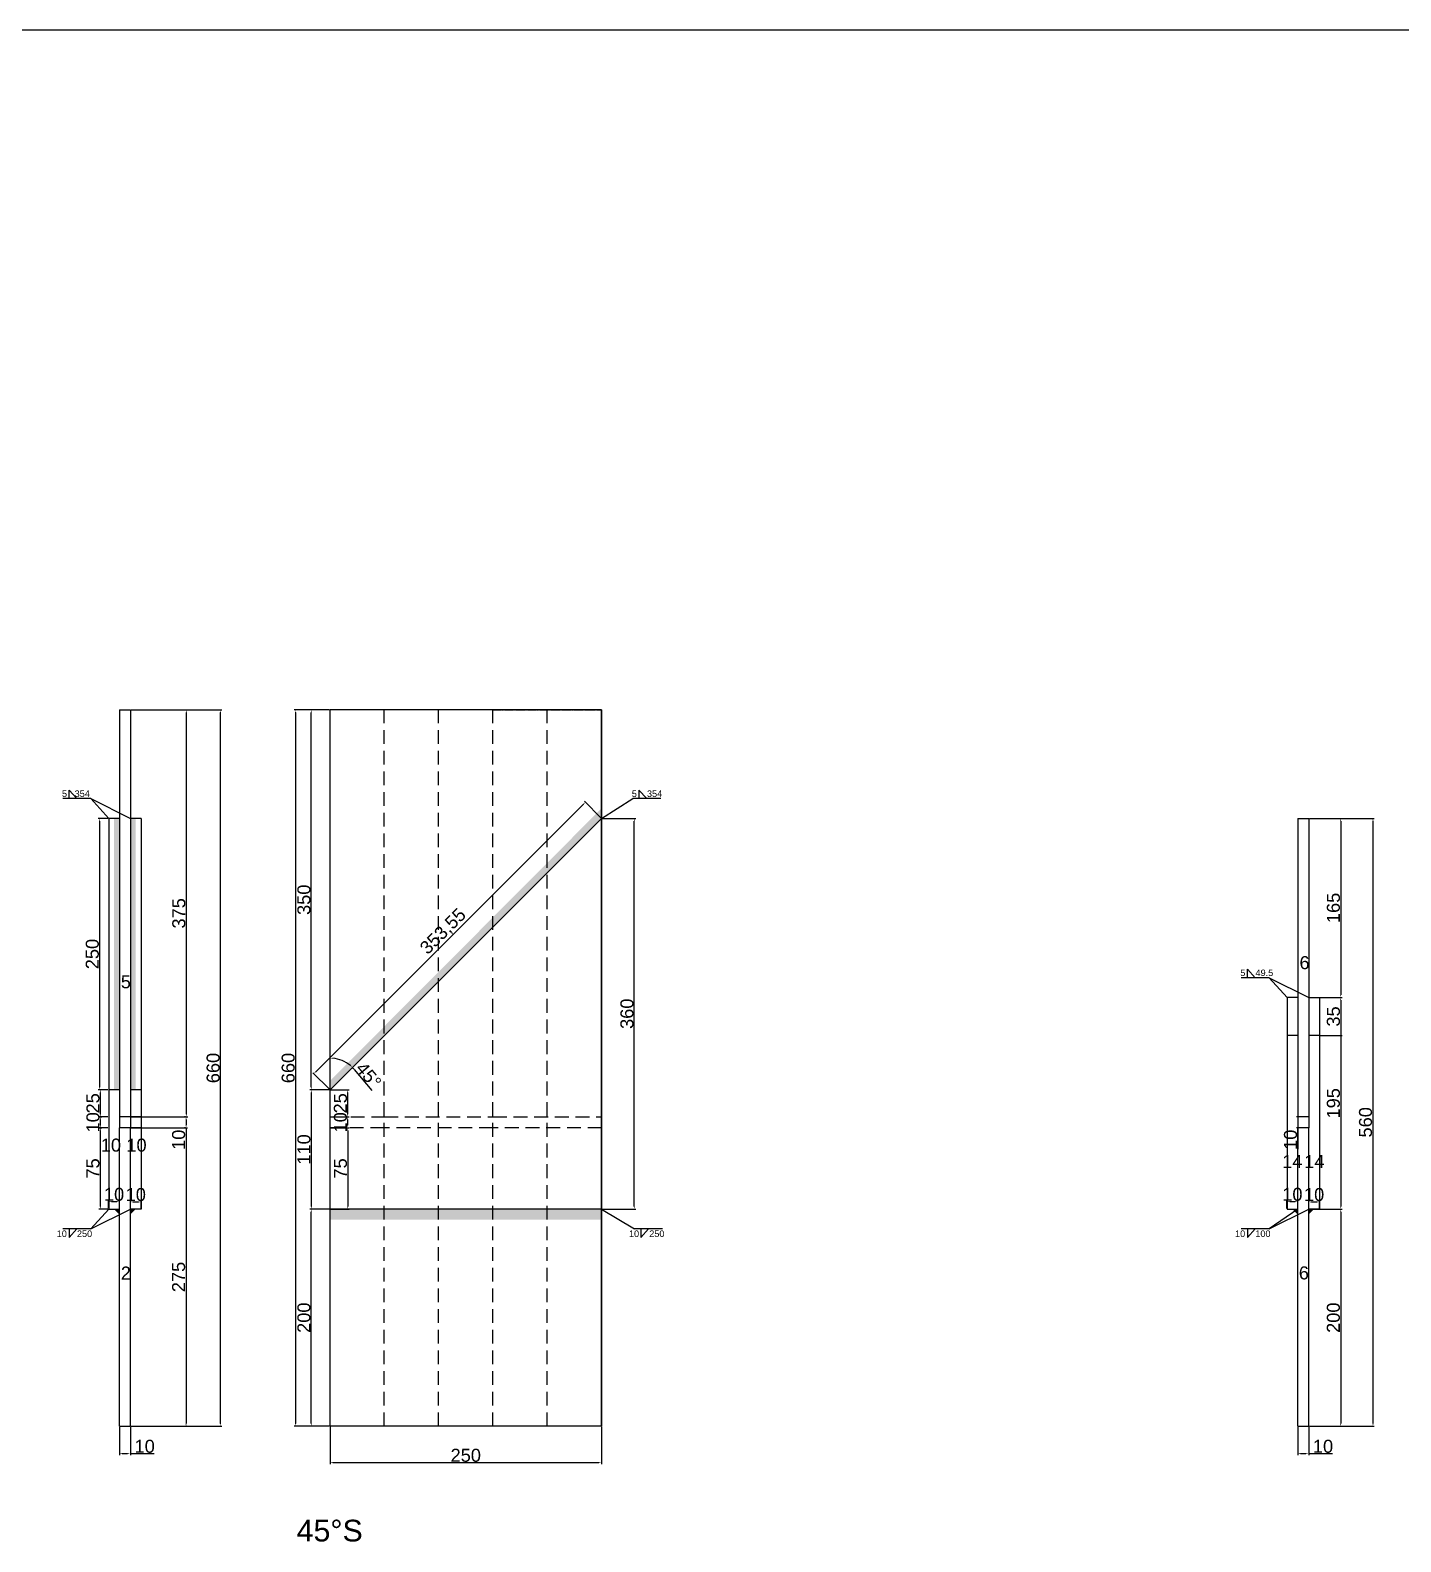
# Model space of a CAD drawing. Header units: millimetres. Extents: x 1455 to 24185, y -7314 to 4772.
# Drawn here: x 4920 to 6182, y -3104 to -1711 of the extents above; entities that cross this region are included whole.
import ezdxf

# ---------------------------------------------------------------- set-up
doc = ezdxf.new("R2010")
doc.units = ezdxf.units.MM
doc.linetypes.add('DASHED', pattern=[19.05, 12.7, -6.35])
doc.linetypes.add('JIS_09_08', pattern=[10.75, 8, -0.55, 0.55, -0.55, 0.55, -0.55])
for name, color, linetype in [('尺寸标注', 6, 'Continuous'), ('标号', 4, 'Continuous'), ('焊缝', 250, 'Continuous')]:
    doc.layers.add(name, color=color, linetype=linetype)
doc.styles.get("Standard").update_dxf_attribs({"font": 'arial.ttf'})
doc.dimstyles.new('ISO-25-JHF', dxfattribs={"dimtxt": 12, "dimasz": 2.5, "dimexe": 1.25, "dimexo": 0.625, "dimtad": 1, "dimtxsty": 'Standard', "dimcen": 2.5, "dimadec": 0, "dimazin": 0, "dimtfac": 1, "dimtmove": 0, "dimatfit": 3, "dimfxl": 1, "dimarcsym": 0})

# ---------------------------------------------------------------- blocks, each defined once
blk = doc.blocks.new('*D369')
at = {"layer": 'Defpoints', "color": 0, "transparency": 16777216}
for p in [(5002, -2997.4), (5012, -2997.4), (5012, -3022.6)]:
    blk.add_point(p, dxfattribs=at)
at = {"layer": '尺寸标注', "color": 0, "lineweight": -2, "transparency": 16777216}
for p, q in [((5002, -2998), (5002, -3023.9)), ((5012, -2998), (5012, -3023.9)), ((5004.5, -3022.6), (5009.5, -3022.6)), ((5012, -3022.6), (5033.8, -3022.6))]:
    blk.add_line(p, q, dxfattribs=at)
at = {"layer": '尺寸标注', "color": 0, "transparency": 16777216}
for points in [[(5004.5, -3022.2), (5004.5, -3023), (5002, -3022.6)], [(5009.5, -3022.2), (5009.5, -3023), (5012, -3022.6)]]:
    blk.add_solid(points, dxfattribs=at)
at = {"layer": '尺寸标注', "color": 0, "transparency": 16777216, "insert": (5025.2, -3015.9), "char_height": 12, "attachment_point": 5}
blk.add_mtext('10', dxfattribs=at)
blk = doc.blocks.new('*D370')
at = {"layer": 'Defpoints', "color": 0, "transparency": 16777216}
for p in [(4992, -2797.4), (5002, -2790.5), (5002, -2797.4)]:
    blk.add_point(p, dxfattribs=at)
at = {"layer": '尺寸标注', "color": 0, "lineweight": -2, "transparency": 16777216}
for p, q in [((4992, -2796.8), (4992, -2789.3)), ((4994.5, -2790.5), (4999.5, -2790.5)), ((5002, -2796.8), (5002, -2789.3))]:
    blk.add_line(p, q, dxfattribs=at)
at = {"layer": '尺寸标注', "color": 0, "transparency": 16777216}
for points in [[(4994.5, -2790.1), (4994.5, -2790.9), (4992, -2790.5)], [(4999.5, -2790.1), (4999.5, -2790.9), (5002, -2790.5)]]:
    blk.add_solid(points, dxfattribs=at)
at = {"layer": '尺寸标注', "color": 0, "transparency": 16777216, "insert": (4997, -2783.8), "char_height": 12, "attachment_point": 5}
blk.add_mtext('10', dxfattribs=at)
blk = doc.blocks.new('*D371')
at = {"layer": 'Defpoints', "color": 0, "transparency": 16777216}
for p in [(5012, -2797.4), (5022, -2790.7), (5022, -2797.4)]:
    blk.add_point(p, dxfattribs=at)
at = {"layer": '尺寸标注', "color": 0, "lineweight": -2, "transparency": 16777216}
for p, q in [((5012, -2796.8), (5012, -2789.5)), ((5014.5, -2790.7), (5019.5, -2790.7)), ((5022, -2796.8), (5022, -2789.5))]:
    blk.add_line(p, q, dxfattribs=at)
at = {"layer": '尺寸标注', "color": 0, "transparency": 16777216}
for points in [[(5014.5, -2790.3), (5014.5, -2791.2), (5012, -2790.7)], [(5019.5, -2790.3), (5019.5, -2791.2), (5022, -2790.7)]]:
    blk.add_solid(points, dxfattribs=at)
at = {"layer": '尺寸标注', "color": 0, "transparency": 16777216, "insert": (5017, -2784), "char_height": 12, "attachment_point": 5}
blk.add_mtext('10', dxfattribs=at)
blk = doc.blocks.new('*D275')
at = {"layer": 'Defpoints', "color": 0, "transparency": 16777216}
for p in [(5012, -2337.4), (5012, -2712.4), (5063.5, -2712.4)]:
    blk.add_point(p, dxfattribs=at)
at = {"layer": '尺寸标注', "color": 0, "lineweight": -2, "transparency": 16777216}
for p, q in [((5012.7, -2337.4), (5064.8, -2337.4)), ((5063.5, -2339.9), (5063.5, -2709.9)), ((5012.7, -2712.4), (5064.8, -2712.4))]:
    blk.add_line(p, q, dxfattribs=at)
at = {"layer": '尺寸标注', "color": 0, "transparency": 16777216}
for points in [[(5063.1, -2339.9), (5063.9, -2339.9), (5063.5, -2337.4)], [(5063.1, -2709.9), (5063.9, -2709.9), (5063.5, -2712.4)]]:
    blk.add_solid(points, dxfattribs=at)
at = {"layer": '尺寸标注', "color": 0, "transparency": 16777216, "insert": (5056.7, -2524.9), "char_height": 12, "attachment_point": 5, "rotation": 90}
blk.add_mtext('375', dxfattribs=at)
blk = doc.blocks.new('*D276')
at = {"layer": 'Defpoints', "color": 0, "transparency": 16777216}
for p in [(5063.5, -2712.4), (5063.3, -2722.4), (5063.5, -2722.4)]:
    blk.add_point(p, dxfattribs=at)
at = {"layer": '尺寸标注', "color": 0, "lineweight": -2, "transparency": 16777216}
for p, q in [((5062.9, -2712.4), (5062, -2712.4)), ((5063.3, -2714.9), (5063.3, -2719.9)), ((5062.9, -2722.4), (5062, -2722.4)), ((5063.3, -2722.4), (5063.3, -2742.2))]:
    blk.add_line(p, q, dxfattribs=at)
at = {"layer": '尺寸标注', "color": 0, "transparency": 16777216}
for points in [[(5062.9, -2714.9), (5063.7, -2714.9), (5063.3, -2712.4)], [(5062.9, -2719.9), (5063.7, -2719.9), (5063.3, -2722.4)]]:
    blk.add_solid(points, dxfattribs=at)
at = {"layer": '尺寸标注', "color": 0, "transparency": 16777216, "insert": (5056.5, -2733.5), "char_height": 12, "attachment_point": 5, "rotation": 90}
blk.add_mtext('10', dxfattribs=at)
blk = doc.blocks.new('*D372')
at = {"layer": 'Defpoints', "color": 0, "transparency": 16777216}
for p in [(5012, -2337.4), (5095, -2337.4), (5012, -2997.4)]:
    blk.add_point(p, dxfattribs=at)
at = {"layer": '尺寸标注', "color": 0, "lineweight": -2, "transparency": 16777216}
for p, q in [((5012.7, -2337.4), (5096.3, -2337.4)), ((5095, -2994.9), (5095, -2339.9)), ((5012.7, -2997.4), (5096.3, -2997.4))]:
    blk.add_line(p, q, dxfattribs=at)
at = {"layer": '尺寸标注', "color": 0, "transparency": 16777216}
for points in [[(5094.6, -2339.9), (5095.4, -2339.9), (5095, -2337.4)], [(5094.6, -2994.9), (5095.4, -2994.9), (5095, -2997.4)]]:
    blk.add_solid(points, dxfattribs=at)
at = {"layer": '尺寸标注', "color": 0, "transparency": 16777216, "insert": (5088.3, -2667.4), "char_height": 12, "attachment_point": 5, "rotation": 90}
blk.add_mtext('660', dxfattribs=at)
blk = doc.blocks.new('*D373')
at = {"layer": 'Defpoints', "color": 0, "transparency": 16777216}
for p in [(5012, -2722.4), (5012, -2997.4), (5063.3, -2997.4)]:
    blk.add_point(p, dxfattribs=at)
at = {"layer": '尺寸标注', "color": 0, "lineweight": -2, "transparency": 16777216}
for p, q in [((5012.7, -2722.4), (5064.5, -2722.4)), ((5063.3, -2724.9), (5063.3, -2994.9)), ((5012.7, -2997.4), (5064.5, -2997.4))]:
    blk.add_line(p, q, dxfattribs=at)
at = {"layer": '尺寸标注', "color": 0, "transparency": 16777216}
for points in [[(5062.8, -2724.9), (5063.7, -2724.9), (5063.3, -2722.4)], [(5062.8, -2994.9), (5063.7, -2994.9), (5063.3, -2997.4)]]:
    blk.add_solid(points, dxfattribs=at)
at = {"layer": '尺寸标注', "color": 0, "transparency": 16777216, "insert": (5056.5, -2859.9), "char_height": 12, "attachment_point": 5, "rotation": 90}
blk.add_mtext('275', dxfattribs=at)
blk = doc.blocks.new('*D374')
at = {"layer": 'Defpoints', "color": 0, "transparency": 16777216}
for p in [(4984.4, -2722.4), (4992, -2722.4), (4992, -2797.4)]:
    blk.add_point(p, dxfattribs=at)
at = {"layer": '尺寸标注', "color": 0, "lineweight": -2, "transparency": 16777216}
for p, q in [((4991.4, -2722.4), (4983.1, -2722.4)), ((4984.4, -2794.9), (4984.4, -2724.9)), ((4991.4, -2797.4), (4983.1, -2797.4))]:
    blk.add_line(p, q, dxfattribs=at)
at = {"layer": '尺寸标注', "color": 0, "transparency": 16777216}
for points in [[(4983.9, -2724.9), (4984.8, -2724.9), (4984.4, -2722.4)], [(4983.9, -2794.9), (4984.8, -2794.9), (4984.4, -2797.4)]]:
    blk.add_solid(points, dxfattribs=at)
at = {"layer": '尺寸标注', "color": 0, "transparency": 16777216, "insert": (4977.6, -2759.9), "char_height": 12, "attachment_point": 5, "rotation": 90}
blk.add_mtext('75', dxfattribs=at)
blk = doc.blocks.new('*D375')
at = {"layer": 'Defpoints', "color": 0, "transparency": 16777216}
for p in [(4984.4, -2687.4), (4992, -2687.4), (4992, -2712.4)]:
    blk.add_point(p, dxfattribs=at)
at = {"layer": '尺寸标注', "color": 0, "lineweight": -2, "transparency": 16777216}
for p, q in [((4991.4, -2687.4), (4983.1, -2687.4)), ((4984.4, -2709.9), (4984.4, -2689.9)), ((4991.4, -2712.4), (4983.1, -2712.4))]:
    blk.add_line(p, q, dxfattribs=at)
at = {"layer": '尺寸标注', "color": 0, "transparency": 16777216}
for points in [[(4983.9, -2689.9), (4984.8, -2689.9), (4984.4, -2687.4)], [(4983.9, -2709.9), (4984.8, -2709.9), (4984.4, -2712.4)]]:
    blk.add_solid(points, dxfattribs=at)
at = {"layer": '尺寸标注', "color": 0, "transparency": 16777216, "insert": (4977.6, -2699.9), "char_height": 12, "attachment_point": 5, "rotation": 90}
blk.add_mtext('25', dxfattribs=at)
blk = doc.blocks.new('*D277')
at = {"layer": 'Defpoints', "color": 0, "transparency": 16777216}
for p in [(4982, -2712.4), (4984.4, -2712.4), (4982, -2722.4)]:
    blk.add_point(p, dxfattribs=at)
at = {"layer": '尺寸标注', "color": 0, "lineweight": -2, "transparency": 16777216}
for p, q in [((4982.7, -2712.4), (4985.6, -2712.4)), ((4984.4, -2719.9), (4984.4, -2714.9)), ((4982.7, -2722.4), (4985.6, -2722.4))]:
    blk.add_line(p, q, dxfattribs=at)
at = {"layer": '尺寸标注', "color": 0, "transparency": 16777216}
for points in [[(4983.9, -2714.9), (4984.8, -2714.9), (4984.4, -2712.4)], [(4983.9, -2719.9), (4984.8, -2719.9), (4984.4, -2722.4)]]:
    blk.add_solid(points, dxfattribs=at)
at = {"layer": '尺寸标注', "color": 0, "transparency": 16777216, "insert": (4977.6, -2717.4), "char_height": 12, "attachment_point": 5, "rotation": 90}
blk.add_mtext('10', dxfattribs=at)
blk = doc.blocks.new('*D278')
at = {"layer": 'Defpoints', "color": 0, "transparency": 16777216}
for p in [(5195.9, -2387.4), (5295.9, -2587.4), (5203.4, -2659.3), (5195.9, -2687.4), (5195.9, -3047.4)]:
    blk.add_point(p, dxfattribs=at)
at = {"layer": '尺寸标注', "color": 0, "lineweight": -2, "transparency": 16777216}
blk.add_line((5218.2, -2668.7), (5234.4, -2688), dxfattribs=at)
for start, end in [(49.922, 85.078), (40.078, 45)]:
    blk.add_arc((5195.9, -2687.4), 29.1, start, end, dxfattribs=at)
at = {"layer": '尺寸标注', "color": 0, "transparency": 16777216}
for points in [[(5198.4, -2658.8), (5198.4, -2658), (5195.9, -2658.3)], [(5214.9, -2664.8), (5214.4, -2665.4), (5216.5, -2666.8)]]:
    blk.add_solid(points, dxfattribs=at)
at = {"layer": '尺寸标注', "color": 0, "transparency": 16777216, "insert": (5231.4, -2674), "char_height": 12, "attachment_point": 5, "rotation": 310.078}
blk.add_mtext('45°', dxfattribs=at)
blk = doc.blocks.new('*D279')
at = {"layer": 'Defpoints', "color": 0, "transparency": 16777216}
for p in [(5195.9, -2997.4), (5445.9, -2997.4), (5445.9, -3030.9)]:
    blk.add_point(p, dxfattribs=at)
at = {"layer": '尺寸标注', "color": 0, "lineweight": -2, "transparency": 16777216}
for p, q in [((5195.9, -2998), (5195.9, -3032.2)), ((5445.9, -2998), (5445.9, -3032.2)), ((5198.4, -3030.9), (5443.4, -3030.9))]:
    blk.add_line(p, q, dxfattribs=at)
at = {"layer": '尺寸标注', "color": 0, "transparency": 16777216}
for points in [[(5198.4, -3030.5), (5198.4, -3031.3), (5195.9, -3030.9)], [(5443.4, -3030.5), (5443.4, -3031.3), (5445.9, -3030.9)]]:
    blk.add_solid(points, dxfattribs=at)
at = {"layer": '尺寸标注', "color": 0, "transparency": 16777216, "insert": (5320.9, -3024.2), "char_height": 12, "attachment_point": 5}
blk.add_mtext('250', dxfattribs=at)
blk = doc.blocks.new('*D376')
at = {"layer": 'Defpoints', "color": 0, "transparency": 16777216}
for p in [(5195.9, -2337.4), (5164.1, -2997.4), (5195.9, -2997.4)]:
    blk.add_point(p, dxfattribs=at)
at = {"layer": '尺寸标注', "color": 0, "lineweight": -2, "transparency": 16777216}
for p, q in [((5195.3, -2337.4), (5162.9, -2337.4)), ((5164.1, -2339.9), (5164.1, -2994.9)), ((5195.3, -2997.4), (5162.9, -2997.4))]:
    blk.add_line(p, q, dxfattribs=at)
at = {"layer": '尺寸标注', "color": 0, "transparency": 16777216}
for points in [[(5163.7, -2339.9), (5164.5, -2339.9), (5164.1, -2337.4)], [(5163.7, -2994.9), (5164.5, -2994.9), (5164.1, -2997.4)]]:
    blk.add_solid(points, dxfattribs=at)
at = {"layer": '尺寸标注', "color": 0, "transparency": 16777216, "insert": (5157.4, -2667.4), "char_height": 12, "attachment_point": 5, "rotation": 90}
blk.add_mtext('660', dxfattribs=at)
blk = doc.blocks.new('*D377')
at = {"layer": 'Defpoints', "color": 0, "transparency": 16777216}
for p in [(5445.9, -2437.4), (5476.1, -2437.4), (5445.9, -2797.4)]:
    blk.add_point(p, dxfattribs=at)
at = {"layer": '尺寸标注', "color": 0, "lineweight": -2, "transparency": 16777216}
for p, q in [((5446.5, -2437.4), (5477.4, -2437.4)), ((5476.1, -2794.9), (5476.1, -2439.9)), ((5446.5, -2797.4), (5477.4, -2797.4))]:
    blk.add_line(p, q, dxfattribs=at)
at = {"layer": '尺寸标注', "color": 0, "transparency": 16777216}
for points in [[(5475.7, -2439.9), (5476.5, -2439.9), (5476.1, -2437.4)], [(5475.7, -2794.9), (5476.5, -2794.9), (5476.1, -2797.4)]]:
    blk.add_solid(points, dxfattribs=at)
at = {"layer": '尺寸标注', "color": 0, "transparency": 16777216, "insert": (5469.4, -2617.4), "char_height": 12, "attachment_point": 5, "rotation": 90}
blk.add_mtext('360', dxfattribs=at)
blk = doc.blocks.new('*D378')
at = {"layer": 'Defpoints', "color": 0, "transparency": 16777216}
for p in [(5195.9, -2687.4), (5178.6, -2797.4), (5195.9, -2797.4)]:
    blk.add_point(p, dxfattribs=at)
at = {"layer": '尺寸标注', "color": 0, "lineweight": -2, "transparency": 16777216}
for p, q in [((5195.3, -2687.4), (5177.4, -2687.4)), ((5178.6, -2689.9), (5178.6, -2794.9)), ((5195.3, -2797.4), (5177.4, -2797.4))]:
    blk.add_line(p, q, dxfattribs=at)
at = {"layer": '尺寸标注', "color": 0, "transparency": 16777216}
for points in [[(5178.2, -2689.9), (5179, -2689.9), (5178.6, -2687.4)], [(5178.2, -2794.9), (5179, -2794.9), (5178.6, -2797.4)]]:
    blk.add_solid(points, dxfattribs=at)
at = {"layer": '尺寸标注', "color": 0, "transparency": 16777216, "insert": (5171.9, -2742.4), "char_height": 12, "attachment_point": 5, "rotation": 90}
blk.add_mtext('110', dxfattribs=at)
blk = doc.blocks.new('*D379')
at = {"layer": 'Defpoints', "color": 0, "transparency": 16777216}
for p in [(5195.9, -2722.4), (5195.9, -2797.4), (5212.2, -2797.4)]:
    blk.add_point(p, dxfattribs=at)
at = {"layer": '尺寸标注', "color": 0, "lineweight": -2, "transparency": 16777216}
for p, q in [((5196.5, -2722.4), (5213.5, -2722.4)), ((5212.2, -2724.9), (5212.2, -2794.9)), ((5196.5, -2797.4), (5213.5, -2797.4))]:
    blk.add_line(p, q, dxfattribs=at)
at = {"layer": '尺寸标注', "color": 0, "transparency": 16777216}
for points in [[(5211.8, -2724.9), (5212.6, -2724.9), (5212.2, -2722.4)], [(5211.8, -2794.9), (5212.6, -2794.9), (5212.2, -2797.4)]]:
    blk.add_solid(points, dxfattribs=at)
at = {"layer": '尺寸标注', "color": 0, "transparency": 16777216, "insert": (5205.5, -2759.9), "char_height": 12, "attachment_point": 5, "rotation": 90}
blk.add_mtext('75', dxfattribs=at)
blk = doc.blocks.new('*D380')
at = {"layer": 'Defpoints', "color": 0, "transparency": 16777216}
for p in [(5195.9, -2712.4), (5212.2, -2712.4), (5195.9, -2722.4)]:
    blk.add_point(p, dxfattribs=at)
at = {"layer": '尺寸标注', "color": 0, "lineweight": -2, "transparency": 16777216}
for p, q in [((5196.5, -2712.4), (5213.5, -2712.4)), ((5212.2, -2719.9), (5212.2, -2714.9)), ((5196.5, -2722.4), (5213.5, -2722.4))]:
    blk.add_line(p, q, dxfattribs=at)
at = {"layer": '尺寸标注', "color": 0, "transparency": 16777216}
for points in [[(5211.8, -2714.9), (5212.6, -2714.9), (5212.2, -2712.4)], [(5211.8, -2719.9), (5212.6, -2719.9), (5212.2, -2722.4)]]:
    blk.add_solid(points, dxfattribs=at)
at = {"layer": '尺寸标注', "color": 0, "transparency": 16777216, "insert": (5205.5, -2717.4), "char_height": 12, "attachment_point": 5, "rotation": 90}
blk.add_mtext('10', dxfattribs=at)
blk = doc.blocks.new('*D280')
at = {"layer": 'Defpoints', "color": 0, "transparency": 16777216}
for p in [(5195.9, -2687.4), (5212.2, -2687.4), (5195.9, -2712.4)]:
    blk.add_point(p, dxfattribs=at)
at = {"layer": '尺寸标注', "color": 0, "lineweight": -2, "transparency": 16777216}
for p, q in [((5196.5, -2687.4), (5213.5, -2687.4)), ((5212.2, -2709.9), (5212.2, -2689.9)), ((5196.5, -2712.4), (5213.5, -2712.4))]:
    blk.add_line(p, q, dxfattribs=at)
at = {"layer": '尺寸标注', "color": 0, "transparency": 16777216}
for points in [[(5211.8, -2689.9), (5212.6, -2689.9), (5212.2, -2687.4)], [(5211.8, -2709.9), (5212.6, -2709.9), (5212.2, -2712.4)]]:
    blk.add_solid(points, dxfattribs=at)
at = {"layer": '尺寸标注', "color": 0, "transparency": 16777216, "insert": (5205.5, -2699.9), "char_height": 12, "attachment_point": 5, "rotation": 90}
blk.add_mtext('25', dxfattribs=at)
blk = doc.blocks.new('*D381')
at = {"layer": 'Defpoints', "color": 0, "transparency": 16777216}
for p in [(5178.6, -2797.4), (5195.9, -2797.4), (5195.9, -2997.4)]:
    blk.add_point(p, dxfattribs=at)
at = {"layer": '尺寸标注', "color": 0, "lineweight": -2, "transparency": 16777216}
for p, q in [((5195.3, -2797.4), (5177.4, -2797.4)), ((5178.6, -2994.9), (5178.6, -2799.9)), ((5195.3, -2997.4), (5177.4, -2997.4))]:
    blk.add_line(p, q, dxfattribs=at)
at = {"layer": '尺寸标注', "color": 0, "transparency": 16777216}
for points in [[(5178.2, -2799.9), (5179, -2799.9), (5178.6, -2797.4)], [(5178.2, -2994.9), (5179, -2994.9), (5178.6, -2997.4)]]:
    blk.add_solid(points, dxfattribs=at)
at = {"layer": '尺寸标注', "color": 0, "transparency": 16777216, "insert": (5171.9, -2897.4), "char_height": 12, "attachment_point": 5, "rotation": 90}
blk.add_mtext('200', dxfattribs=at)
blk = doc.blocks.new('*D281')
at = {"layer": 'Defpoints', "color": 0, "transparency": 16777216}
for p in [(5178.6, -2337.4), (5195.9, -2337.4), (5195.9, -2687.4)]:
    blk.add_point(p, dxfattribs=at)
at = {"layer": '尺寸标注', "color": 0, "lineweight": -2, "transparency": 16777216}
for p, q in [((5195.3, -2337.4), (5177.4, -2337.4)), ((5178.6, -2684.9), (5178.6, -2339.9)), ((5195.3, -2687.4), (5177.4, -2687.4))]:
    blk.add_line(p, q, dxfattribs=at)
at = {"layer": '尺寸标注', "color": 0, "transparency": 16777216}
for points in [[(5178.2, -2339.9), (5179, -2339.9), (5178.6, -2337.4)], [(5178.2, -2684.9), (5179, -2684.9), (5178.6, -2687.4)]]:
    blk.add_solid(points, dxfattribs=at)
at = {"layer": '尺寸标注', "color": 0, "transparency": 16777216, "insert": (5171.9, -2512.4), "char_height": 12, "attachment_point": 5, "rotation": 90}
blk.add_mtext('350', dxfattribs=at)
blk = doc.blocks.new('*D382')
at = {"layer": 'Defpoints', "color": 0, "transparency": 16777216}
for p in [(5431, -2422.5), (5445.9, -2437.4), (5195.9, -2687.4)]:
    blk.add_point(p, dxfattribs=at)
at = {"layer": '尺寸标注', "color": 0, "lineweight": -2, "transparency": 16777216}
for p, q in [((5445.4, -2437), (5430.1, -2421.7)), ((5182.8, -2670.8), (5429.3, -2424.3)), ((5195.4, -2687), (5180.1, -2671.7))]:
    blk.add_line(p, q, dxfattribs=at)
at = {"layer": '尺寸标注', "color": 0, "transparency": 16777216}
for points in [[(5429, -2424), (5429.6, -2424.6), (5431, -2422.5)], [(5182.5, -2670.5), (5183.1, -2671.1), (5181, -2672.5)]]:
    blk.add_solid(points, dxfattribs=at)
at = {"layer": '尺寸标注', "color": 0, "transparency": 16777216, "insert": (5300.5, -2542), "char_height": 12, "attachment_point": 5, "rotation": 45}
blk.add_mtext('353,55', dxfattribs=at)
blk = doc.blocks.new('*D383')
at = {"layer": 'Defpoints', "color": 0, "transparency": 16777216}
for p in [(4983.8, -2437.4), (4992, -2437.4), (4992, -2687.4)]:
    blk.add_point(p, dxfattribs=at)
at = {"layer": '尺寸标注', "color": 0, "lineweight": -2, "transparency": 16777216}
for p, q in [((4991.4, -2437.4), (4982.5, -2437.4)), ((4983.8, -2684.9), (4983.8, -2439.9)), ((4991.4, -2687.4), (4982.5, -2687.4))]:
    blk.add_line(p, q, dxfattribs=at)
at = {"layer": '尺寸标注', "color": 0, "transparency": 16777216}
for points in [[(4983.4, -2439.9), (4984.2, -2439.9), (4983.8, -2437.4)], [(4983.4, -2684.9), (4984.2, -2684.9), (4983.8, -2687.4)]]:
    blk.add_solid(points, dxfattribs=at)
at = {"layer": '尺寸标注', "color": 0, "transparency": 16777216, "insert": (4977, -2562.4), "char_height": 12, "attachment_point": 5, "rotation": 90}
blk.add_mtext('250', dxfattribs=at)
blk = doc.blocks.new('*D391')
at = {"layer": 'Defpoints', "color": 0, "transparency": 16777216}
for p in [(6077.2, -2797.4), (6087.2, -2790.5), (6087.2, -2797.4)]:
    blk.add_point(p, dxfattribs=at)
at = {"layer": '尺寸标注', "color": 0, "lineweight": -2, "transparency": 16777216}
for p, q in [((6077.2, -2796.8), (6077.2, -2789.3)), ((6079.7, -2790.5), (6084.7, -2790.5)), ((6087.2, -2796.8), (6087.2, -2789.3))]:
    blk.add_line(p, q, dxfattribs=at)
at = {"layer": '尺寸标注', "color": 0, "transparency": 16777216}
for points in [[(6079.7, -2790.1), (6079.7, -2790.9), (6077.2, -2790.5)], [(6084.7, -2790.1), (6084.7, -2790.9), (6087.2, -2790.5)]]:
    blk.add_solid(points, dxfattribs=at)
at = {"layer": '尺寸标注', "color": 0, "transparency": 16777216, "insert": (6082.2, -2783.8), "char_height": 12, "attachment_point": 5}
blk.add_mtext('10', dxfattribs=at)
blk = doc.blocks.new('*D392')
at = {"layer": 'Defpoints', "color": 0, "transparency": 16777216}
for p in [(6097.2, -2797.4), (6107.2, -2790.7), (6107.2, -2797.4)]:
    blk.add_point(p, dxfattribs=at)
at = {"layer": '尺寸标注', "color": 0, "lineweight": -2, "transparency": 16777216}
for p, q in [((6097.2, -2796.8), (6097.2, -2789.5)), ((6099.7, -2790.7), (6104.7, -2790.7)), ((6107.2, -2796.8), (6107.2, -2789.5))]:
    blk.add_line(p, q, dxfattribs=at)
at = {"layer": '尺寸标注', "color": 0, "transparency": 16777216}
for points in [[(6099.7, -2790.3), (6099.7, -2791.2), (6097.2, -2790.7)], [(6104.7, -2790.3), (6104.7, -2791.2), (6107.2, -2790.7)]]:
    blk.add_solid(points, dxfattribs=at)
at = {"layer": '尺寸标注', "color": 0, "transparency": 16777216, "insert": (6102.2, -2784), "char_height": 12, "attachment_point": 5}
blk.add_mtext('10', dxfattribs=at)
blk = doc.blocks.new('*D393')
at = {"layer": 'Defpoints', "color": 0, "transparency": 16777216}
for p in [(6097.2, -2437.4), (6097.2, -2602.4), (6126.7, -2602.4)]:
    blk.add_point(p, dxfattribs=at)
at = {"layer": '尺寸标注', "color": 0, "lineweight": -2, "transparency": 16777216}
for p, q in [((6097.9, -2437.4), (6128, -2437.4)), ((6126.7, -2439.9), (6126.7, -2599.9)), ((6097.9, -2602.4), (6128, -2602.4))]:
    blk.add_line(p, q, dxfattribs=at)
at = {"layer": '尺寸标注', "color": 0, "transparency": 16777216}
for points in [[(6126.3, -2439.9), (6127.1, -2439.9), (6126.7, -2437.4)], [(6126.3, -2599.9), (6127.1, -2599.9), (6126.7, -2602.4)]]:
    blk.add_solid(points, dxfattribs=at)
at = {"layer": '尺寸标注', "color": 0, "transparency": 16777216, "insert": (6120, -2519.9), "char_height": 12, "attachment_point": 5, "rotation": 90}
blk.add_mtext('165', dxfattribs=at)
blk = doc.blocks.new('*D394')
at = {"layer": 'Defpoints', "color": 0, "transparency": 16777216}
for p in [(6107.2, -2602.4), (6107.2, -2797.4), (6126.7, -2797.4)]:
    blk.add_point(p, dxfattribs=at)
at = {"layer": '尺寸标注', "color": 0, "lineweight": -2, "transparency": 16777216}
for p, q in [((6107.9, -2602.4), (6128, -2602.4)), ((6126.7, -2604.9), (6126.7, -2794.9)), ((6107.9, -2797.4), (6128, -2797.4))]:
    blk.add_line(p, q, dxfattribs=at)
at = {"layer": '尺寸标注', "color": 0, "transparency": 16777216}
for points in [[(6126.3, -2604.9), (6127.1, -2604.9), (6126.7, -2602.4)], [(6126.3, -2794.9), (6127.1, -2794.9), (6126.7, -2797.4)]]:
    blk.add_solid(points, dxfattribs=at)
at = {"layer": '尺寸标注', "color": 0, "transparency": 16777216, "insert": (6120, -2699.9), "char_height": 12, "attachment_point": 5, "rotation": 90}
blk.add_mtext('195', dxfattribs=at)
blk = doc.blocks.new('*D395')
at = {"layer": 'Defpoints', "color": 0, "transparency": 16777216}
for p in [(6097.2, -2797.4), (6097.2, -2997.4), (6126.7, -2997.4)]:
    blk.add_point(p, dxfattribs=at)
at = {"layer": '尺寸标注', "color": 0, "lineweight": -2, "transparency": 16777216}
for p, q in [((6097.9, -2797.4), (6128, -2797.4)), ((6126.7, -2799.9), (6126.7, -2994.9)), ((6097.9, -2997.4), (6128, -2997.4))]:
    blk.add_line(p, q, dxfattribs=at)
at = {"layer": '尺寸标注', "color": 0, "transparency": 16777216}
for points in [[(6126.3, -2799.9), (6127.1, -2799.9), (6126.7, -2797.4)], [(6126.3, -2994.9), (6127.1, -2994.9), (6126.7, -2997.4)]]:
    blk.add_solid(points, dxfattribs=at)
at = {"layer": '尺寸标注', "color": 0, "transparency": 16777216, "insert": (6120, -2897.4), "char_height": 12, "attachment_point": 5, "rotation": 90}
blk.add_mtext('200', dxfattribs=at)
blk = doc.blocks.new('*D313')
at = {"layer": 'Defpoints', "color": 0, "transparency": 16777216}
for p in [(6097.9, -2437.4), (6097.9, -2997.4), (6156.4, -2997.4)]:
    blk.add_point(p, dxfattribs=at)
at = {"layer": '尺寸标注', "color": 0, "lineweight": -2, "transparency": 16777216}
for p, q in [((6098.5, -2437.4), (6157.6, -2437.4)), ((6156.4, -2439.9), (6156.4, -2994.9)), ((6098.5, -2997.4), (6157.6, -2997.4))]:
    blk.add_line(p, q, dxfattribs=at)
at = {"layer": '尺寸标注', "color": 0, "transparency": 16777216}
for points in [[(6156, -2439.9), (6156.8, -2439.9), (6156.4, -2437.4)], [(6156, -2994.9), (6156.8, -2994.9), (6156.4, -2997.4)]]:
    blk.add_solid(points, dxfattribs=at)
at = {"layer": '尺寸标注', "color": 0, "transparency": 16777216, "insert": (6149.6, -2717.4), "char_height": 12, "attachment_point": 5, "rotation": 90}
blk.add_mtext('560', dxfattribs=at)
blk = doc.blocks.new('*D396')
at = {"layer": 'Defpoints', "color": 0, "transparency": 16777216}
for p in [(6097.2, -2712.4), (6087.2, -2722.4), (6097.2, -2722.4)]:
    blk.add_point(p, dxfattribs=at)
at = {"layer": '尺寸标注', "color": 0, "lineweight": -2, "transparency": 16777216}
for p, q in [((6096.6, -2712.4), (6086, -2712.4)), ((6087.2, -2714.9), (6087.2, -2719.9)), ((6096.6, -2722.4), (6086, -2722.4)), ((6087.2, -2722.4), (6087.2, -2742.2))]:
    blk.add_line(p, q, dxfattribs=at)
at = {"layer": '尺寸标注', "color": 0, "transparency": 16777216}
for points in [[(6086.8, -2714.9), (6087.7, -2714.9), (6087.2, -2712.4)], [(6086.8, -2719.9), (6087.7, -2719.9), (6087.2, -2722.4)]]:
    blk.add_solid(points, dxfattribs=at)
at = {"layer": '尺寸标注', "color": 0, "transparency": 16777216, "insert": (6080.5, -2733.5), "char_height": 12, "attachment_point": 5, "rotation": 90}
blk.add_mtext('10', dxfattribs=at)
blk = doc.blocks.new('*D399')
at = {"layer": 'Defpoints', "color": 0, "transparency": 16777216}
for p in [(6107.2, -2602.4), (6107.2, -2637.4), (6126.7, -2637.4)]:
    blk.add_point(p, dxfattribs=at)
at = {"layer": '尺寸标注', "color": 0, "lineweight": -2, "transparency": 16777216}
for p, q in [((6107.9, -2602.4), (6128, -2602.4)), ((6126.7, -2604.9), (6126.7, -2634.9)), ((6107.9, -2637.4), (6128, -2637.4))]:
    blk.add_line(p, q, dxfattribs=at)
at = {"layer": '尺寸标注', "color": 0, "transparency": 16777216}
for points in [[(6126.3, -2604.9), (6127.1, -2604.9), (6126.7, -2602.4)], [(6126.3, -2634.9), (6127.1, -2634.9), (6126.7, -2637.4)]]:
    blk.add_solid(points, dxfattribs=at)
at = {"layer": '尺寸标注', "color": 0, "transparency": 16777216, "insert": (6120, -2619.9), "char_height": 12, "attachment_point": 5, "rotation": 90}
blk.add_mtext('35', dxfattribs=at)
blk = doc.blocks.new('*D444')
at = {"layer": 'Defpoints', "color": 0, "transparency": 16777216}
for p in [(6087.2, -2997.4), (6097.2, -2997.4), (6097.2, -3022.6)]:
    blk.add_point(p, dxfattribs=at)
at = {"layer": '尺寸标注', "color": 0, "lineweight": -2, "transparency": 16777216}
for p, q in [((6087.2, -2998), (6087.2, -3023.9)), ((6097.2, -2998), (6097.2, -3023.9)), ((6089.7, -3022.6), (6094.7, -3022.6)), ((6097.2, -3022.6), (6119, -3022.6))]:
    blk.add_line(p, q, dxfattribs=at)
at = {"layer": '尺寸标注', "color": 0, "transparency": 16777216}
for points in [[(6089.7, -3022.2), (6089.7, -3023), (6087.2, -3022.6)], [(6094.7, -3022.2), (6094.7, -3023), (6097.2, -3022.6)]]:
    blk.add_solid(points, dxfattribs=at)
at = {"layer": '尺寸标注', "color": 0, "transparency": 16777216, "insert": (6110.4, -3015.9), "char_height": 12, "attachment_point": 5}
blk.add_mtext('10', dxfattribs=at)

msp = doc.modelspace()

# ---------------------------------------------------------------- hatches: boundary and pattern name
at = {"layer": '焊缝'}
h = msp.add_hatch(color=250, dxfattribs=at)
h.dxf.hatch_style = 1
h.paths.add_polyline_path([(5195.89, -2679.205), (5195.89, -2687.404), (5445.89, -2437.404), (5445.89, -2428.254)])
h = msp.add_hatch(color=250, dxfattribs=at)
h.dxf.hatch_style = 1
h.paths.add_polyline_path([(5002.032, -2437.404), (4997.032, -2437.404), (4997.032, -2687.404), (5002.047, -2687.404)])
h = msp.add_hatch(color=250, dxfattribs=at)
h.dxf.hatch_style = 1
h.paths.add_polyline_path([(5017.032, -2437.404), (5012.032, -2437.404), (5012.032, -2687.404), (5017.047, -2687.404)])
h = msp.add_hatch(color=250, dxfattribs=at)
h.dxf.hatch_style = 1
h.paths.add_polyline_path([(5002.032, -2802.404), (4997.032, -2797.404), (5002.032, -2797.404)])
h = msp.add_hatch(color=250, dxfattribs=at)
h.dxf.hatch_style = 1
h.paths.add_polyline_path([(5012.032, -2802.404), (5017.032, -2797.404), (5012.032, -2797.404)])
h = msp.add_hatch(color=250, dxfattribs=at)
h.dxf.hatch_style = 1
h.paths.add_polyline_path([(5195.89, -2796.974), (5195.89, -2806.974), (5445.89, -2806.974), (5445.89, -2796.974)])
h = msp.add_hatch(color=250, dxfattribs=at)
h.dxf.hatch_style = 1
h.paths.add_polyline_path([(6087.243, -2802.404), (6082.243, -2797.404), (6087.243, -2797.404)])
h = msp.add_hatch(color=250, dxfattribs=at)
h.dxf.hatch_style = 1
h.paths.add_polyline_path([(6097.243, -2802.404), (6102.243, -2797.404), (6097.243, -2797.404)])

# ---------------------------------------------------------------- linework, layer by layer
for p, q in [((10867.167, -1711.416), (1454.651, -1711.416)), ((5002.032, -2337.404), (5012.032, -2337.404)), ((5002.032, -2337.404), (5002.032, -2712.404)), ((5012.032, -2337.404), (5012.032, -2712.404)), ((5195.89, -2997.404), (5195.89, -2337.404)), ((5445.89, -2337.404), (5195.89, -2337.404)), ((5445.89, -2337.404), (5445.89, -2997.404)), ((5445.89, -2997.404), (5445.89, -2337.404)), ((4992.032, -2437.404), (4992.032, -2797.404)), ((5002.032, -2437.404), (4992.032, -2437.404)), ((5022.032, -2437.404), (5012.032, -2437.404)), ((5022.032, -2437.404), (5022.032, -2797.404)), ((5195.89, -2687.404), (5445.89, -2437.404)), ((6087.243, -2437.404), (6097.243, -2437.404)), ((6087.243, -2437.404), (6087.243, -2712.404)), ((6097.243, -2437.404), (6097.243, -2712.404)), ((6087.243, -2602.404), (6077.243, -2602.404)), ((6077.243, -2602.404), (6077.243, -2797.404)), ((6097.243, -2602.404), (6107.243, -2602.404)), ((6107.243, -2602.404), (6107.243, -2797.404)), ((6087.243, -2637.404), (6077.243, -2637.404)), ((6107.243, -2637.404), (6097.243, -2637.404)), ((5002.032, -2687.404), (4992.032, -2687.404)), ((5022.032, -2687.404), (5012.032, -2687.404)), ((5022.032, -2712.404), (5002.032, -2712.404)), ((5002.032, -2712.404), (5002.032, -2722.404)), ((5012.032, -2712.404), (5012.032, -2722.404)), ((6097.243, -2712.404), (6087.243, -2712.404)), ((6087.243, -2712.404), (6087.243, -2722.404)), ((6097.243, -2712.404), (6097.243, -2722.404)), ((5022.032, -2722.404), (5002.032, -2722.404)), ((5002.032, -2997.404), (5002.032, -2722.404)), ((5012.032, -2997.404), (5012.032, -2722.404)), ((6097.243, -2722.404), (6087.243, -2722.404)), ((6087.243, -2997.404), (6087.243, -2722.404)), ((6097.243, -2997.404), (6097.243, -2722.404)), ((4992.032, -2797.404), (5002.032, -2797.404)), ((5022.032, -2797.404), (5012.032, -2797.404)), ((5245.89, -2797.404), (5195.89, -2797.404)), ((5345.89, -2797.404), (5245.89, -2797.404)), ((5445.89, -2797.404), (5345.89, -2797.404)), ((6077.243, -2797.404), (6087.243, -2797.404)), ((6107.243, -2797.404), (6097.243, -2797.404)), ((5002.032, -2997.404), (5012.032, -2997.404)), ((5245.89, -2997.404), (5195.89, -2997.404)), ((5345.89, -2997.404), (5245.89, -2997.404)), ((5445.89, -2997.404), (5345.89, -2997.404)), ((6087.243, -2997.404), (6097.243, -2997.404))]:
    msp.add_line(p, q)
at = {"linetype": 'DASHED'}
for p, q in [((5245.89, -2997.404), (5245.89, -2337.404)), ((5295.89, -2997.404), (5295.89, -2337.404)), ((5345.89, -2997.404), (5345.89, -2337.404)), ((5395.89, -2997.404), (5395.89, -2337.404)), ((5195.89, -2712.404), (5245.89, -2712.404)), ((5245.89, -2712.404), (5345.89, -2712.404)), ((5345.89, -2712.404), (5445.89, -2712.404)), ((5245.89, -2722.404), (5195.89, -2722.404)), ((5345.89, -2722.404), (5245.89, -2722.404)), ((5445.89, -2722.404), (5345.89, -2722.404))]:
    msp.add_line(p, q, dxfattribs=at)
at = {"linetype": 'JIS_09_08'}
msp.add_line((5345.89, -2337.404), (5445.89, -2337.404), dxfattribs=at)
at = {"layer": '尺寸标注'}
for p, q in [((4975.64, -2419.214), (4949.877, -2419.214)), ((4955.527, -2419.214), (4955.527, -2411.45)), ((4955.527, -2411.45), (4962.759, -2419.214)), ((4992.032, -2437.404), (4975.64, -2419.214)), ((4975.64, -2419.214), (5012.032, -2437.404)), ((5445.89, -2437.404), (5474.648, -2419.214)), ((5500.411, -2419.214), (5474.648, -2419.214)), ((5480.297, -2411.45), (5487.529, -2419.214)), ((5480.297, -2411.45), (5480.297, -2419.214)), ((6060.851, -2584.214), (6035.088, -2584.214)), ((6040.738, -2584.214), (6040.738, -2576.45)), ((6040.738, -2576.45), (6047.97, -2584.214)), ((6077.243, -2602.404), (6060.851, -2584.214)), ((6060.851, -2584.214), (6097.243, -2602.404)), ((4992.032, -2797.404), (4975.64, -2815.594)), ((4975.64, -2815.594), (5012.032, -2797.404)), ((5445.89, -2797.404), (5476.34, -2815.594)), ((6087.243, -2797.404), (6060.851, -2815.594)), ((6060.851, -2815.594), (6097.243, -2797.404)), ((4975.64, -2815.594), (4949.877, -2815.594)), ((4955.527, -2815.594), (4955.527, -2823.358)), ((4955.527, -2823.358), (4962.759, -2815.594)), ((5502.103, -2815.594), (5476.34, -2815.594)), ((5481.99, -2815.594), (5481.99, -2823.358)), ((5481.99, -2823.358), (5489.222, -2815.594)), ((6060.851, -2815.594), (6035.088, -2815.594)), ((6040.738, -2815.594), (6040.738, -2823.358)), ((6040.738, -2823.358), (6047.97, -2815.594))]:
    msp.add_line(p, q, dxfattribs=at)

# ---------------------------------------------------------------- texts
at = {"insert": (5165.125, -3083.51), "char_height": 20, "attachment_point": 1}
msp.add_mtext_dynamic_manual_height_columns('45°S ', width=70.10425, gutter_width=12.5, heights=[0], dxfattribs=at)
at = {"layer": '尺寸标注', "char_height": 6}
for s, insert, attachment_point in [('5   354', (4949.057, -2411.697), 1), ('5    354', (5473.828, -2411.697), 1), ('5    49.5', (6034.268, -2576.697), 1), ('\\pt0;10    250', (4944.186, -2823.111), 7), ('10    250', (5471.233, -2823.111), 7), ('\\pt0;10    100', (6029.396, -2823.111), 7)]:
    msp.add_mtext_dynamic_manual_height_columns(s, width=68.30832, gutter_width=12.5, heights=[0], dxfattribs=dict(at, insert=insert, attachment_point=attachment_point))
at = {"layer": '标号', "char_height": 12, "attachment_point": 7}
for s, insert in [('6 ', (6088.73, -2576.496)), ('5', (5003.227, -2594.115)), ('10 ', (4984.783, -2744.571)), ('10 ', (5008.319, -2744.571)), ('14 ', (6072.8, -2759.544)), ('14 ', (6093.121, -2759.544)), ('2 ', (5003.227, -2862.288)), ('6 ', (6088.128, -2862.288))]:
    msp.add_mtext_dynamic_manual_height_columns(s, width=70.10425, gutter_width=12.5, heights=[0], dxfattribs=dict(at, insert=insert))

# ---------------------------------------------------------------- dimensions: what is measured, and where the dimension line sits
at = {"layer": '尺寸标注'}
for p1, p2, distance, picture, middle in [((5012.032, -2337.404), (5012.032, -2712.404), 51.469, '*D275', (5056.745, -2524.904)), ((5012.032, -2997.404), (5012.032, -2337.404), -82.995, '*D372', (5088.275, -2667.404)), ((5195.89, -2337.404), (5195.89, -2997.404), -31.786, '*D376', (5157.352, -2667.404)), ((5195.89, -2687.404), (5195.89, -2337.404), 17.275, '*D281', (5171.859, -2512.404)), ((5195.89, -2687.404), (5445.89, -2437.404), 21.02, '*D382', (5300.486, -2542)), ((4992.032, -2687.404), (4992.032, -2437.404), 8.262, '*D383', (4977.018, -2562.404)), ((5445.89, -2797.404), (5445.89, -2437.404), -30.24, '*D377', (5469.374, -2617.404)), ((6097.243, -2437.404), (6097.243, -2602.404), 29.467, '*D393', (6119.958, -2519.904)), ((6107.243, -2602.404), (6107.243, -2797.404), 19.467, '*D394', (6119.958, -2699.904)), ((6107.243, -2602.404), (6107.243, -2637.404), 19.467, '*D399', (6119.954, -2619.904)), ((4992.032, -2712.404), (4992.032, -2687.404), 7.677, '*D375', (4977.603, -2699.904)), ((5195.89, -2687.404), (5195.89, -2797.404), -17.275, '*D378', (5171.863, -2742.404)), ((5195.89, -2712.404), (5195.89, -2687.404), -16.339, '*D280', (5205.477, -2699.904)), ((5063.5, -2712.404), (5063.5, -2722.404), -0.208, '*D276', (5056.54, -2733.539)), ((6097.243, -2712.404), (6097.243, -2722.404), -10, '*D396', (6080.491, -2733.539)), ((4992.032, -2797.404), (4992.032, -2722.404), 7.677, '*D374', (4977.627, -2759.904)), ((5012.032, -2722.404), (5012.032, -2997.404), 51.227, '*D373', (5056.506, -2859.904)), ((5195.89, -2722.404), (5195.89, -2797.404), 16.339, '*D379', (5205.501, -2759.904)), ((5195.89, -2997.404), (5195.89, -2797.404), 17.275, '*D381', (5171.863, -2897.404)), ((6097.243, -2797.404), (6097.243, -2997.404), 29.467, '*D395', (6119.958, -2897.404)), ((5195.89, -2997.404), (5445.89, -2997.404), -33.502, '*D279', (5320.89, -3024.155))]:
    dim = msp.add_aligned_dim(p1=p1, p2=p2, distance=distance, dimstyle='ISO-25-JHF', dxfattribs=at)
    dim.commit()
    dim.dimension.update_dxf_attribs({"geometry": picture, "text_midpoint": middle})
dim = msp.add_angular_dim_2l(base=(5203.425, -2659.285), line1=((5195.89, -3047.404), (5195.89, -2387.404)), line2=((5195.89, -2687.404), (5295.89, -2587.404)), dimstyle='ISO-25-JHF', dxfattribs=at)
dim.commit()
dim.dimension.update_dxf_attribs({"geometry": '*D278', "text_midpoint": (5231.449, -2674)})
for base, p1, p2, angle, picture, middle in [((6156.381, -2997.404), (6097.868, -2437.404), (6097.868, -2997.404), 270, '*D313', (6156.381, -2717.404)), ((4984.355, -2712.404), (4982.032, -2722.404), (4982.032, -2712.404), 90, '*D277', (4984.355, -2717.404)), ((5212.229, -2712.404), (5195.89, -2722.404), (5195.89, -2712.404), 90, '*D380', (5212.229, -2717.404)), ((5002.032, -2790.521), (4992.032, -2797.404), (5002.032, -2797.404), 0, '*D370', (4997.032, -2790.521)), ((5022.032, -2790.735), (5012.032, -2797.404), (5022.032, -2797.404), 0, '*D371', (5017.032, -2790.735)), ((6087.243, -2790.521), (6077.243, -2797.404), (6087.243, -2797.404), 0, '*D391', (6082.243, -2790.521)), ((6107.243, -2790.735), (6097.243, -2797.404), (6107.243, -2797.404), 0, '*D392', (6102.243, -2790.735)), ((5012.032, -3022.602), (5002.032, -2997.404), (5012.032, -2997.404), 0, '*D369', (5025.169, -3022.602)), ((6097.243, -3022.602), (6087.243, -2997.404), (6097.243, -2997.404), 0, '*D444', (6110.38, -3022.602))]:
    dim = msp.add_linear_dim(base=base, p1=p1, p2=p2, angle=angle, dimstyle='ISO-25-JHF', dxfattribs=at)
    dim.commit()
    dim.dimension.update_dxf_attribs({"geometry": picture, "text_midpoint": middle, "dimtype": 161})

doc.saveas('drawing.dxf')
